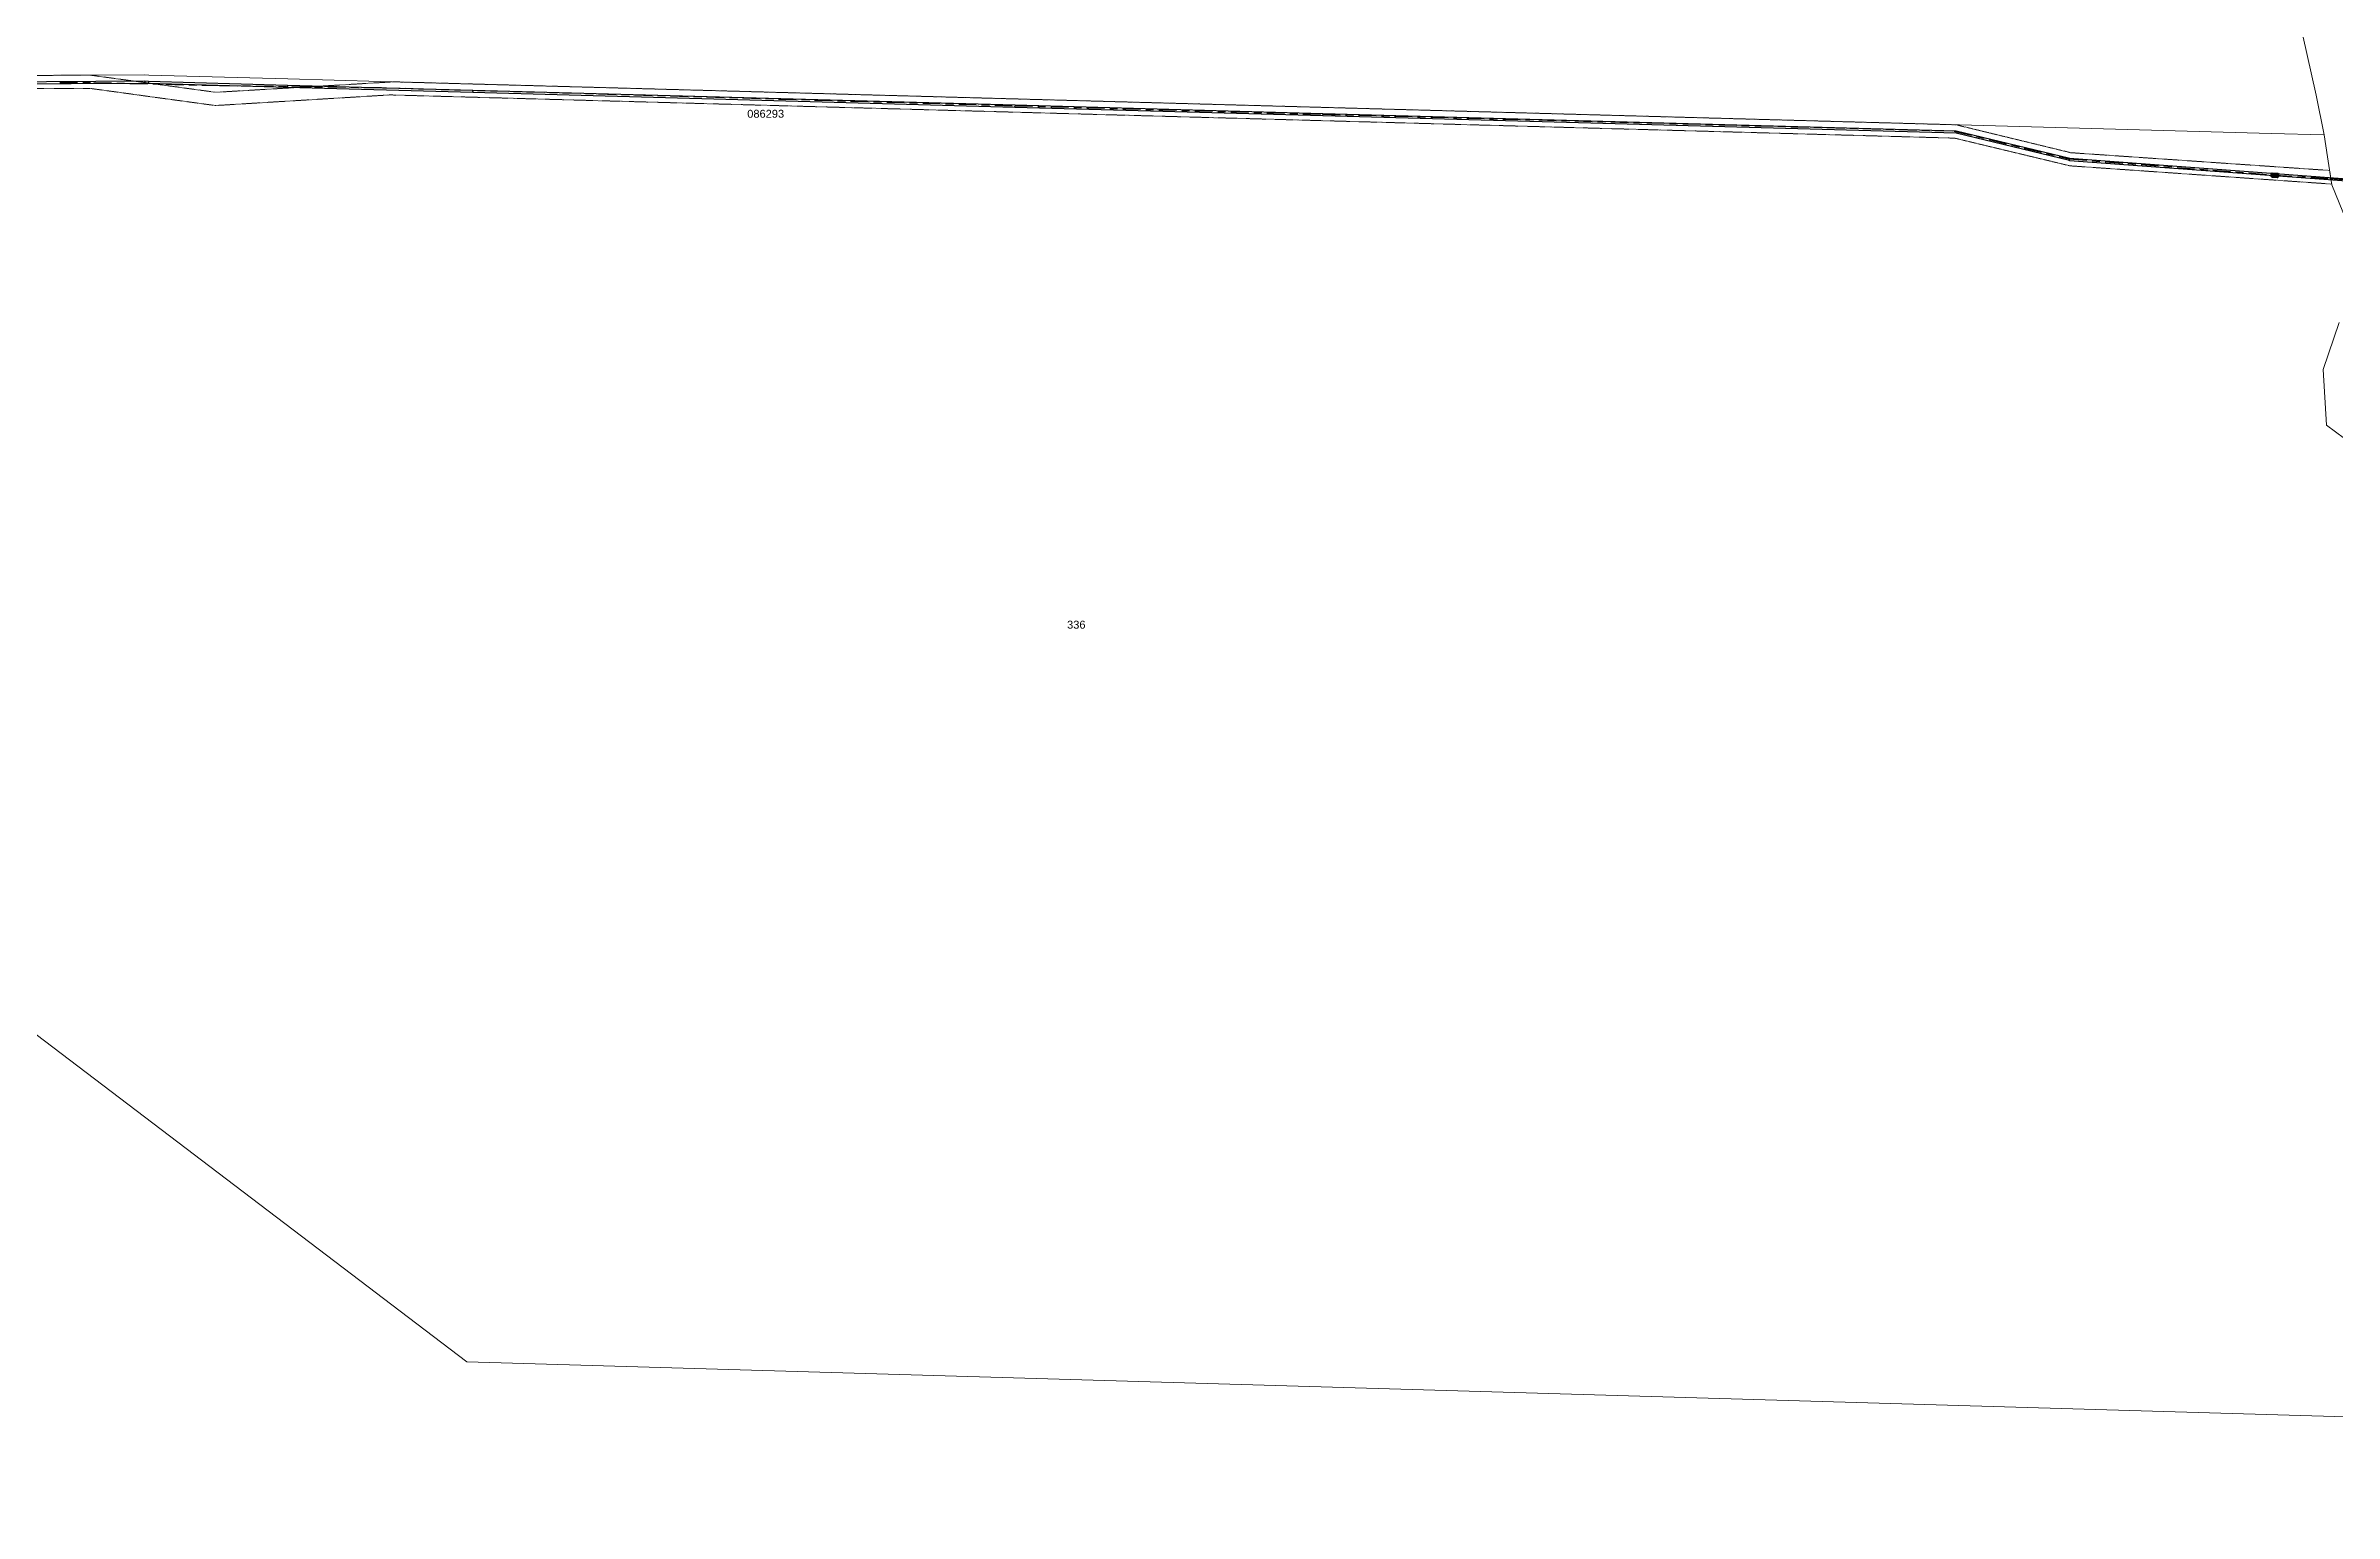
# Model space of a CAD drawing. Header units: metres. Extents: x 292510 to 295946, y 6251475 to 6256272.
# Drawn here: x 292775 to 293296, y 6254202 to 6254536 of the extents above; entities that cross this region are included whole.
import ezdxf
from ezdxf.enums import TextEntityAlignment as Align

# ---------------------------------------------------------------- set-up
doc = ezdxf.new("R2010")
doc.units = ezdxf.units.M
for name, pattern in [('Cable Exist UG', [8.2, 4, -1.2, 1.8, -1.2]), ('HIDDEN', [0.375, 0.25, -0.125]), ('HIDDEN2', [0.1875, 0.125, -0.0625])]:
    doc.linetypes.add(name, pattern=pattern)
doc.layers.get('0').update_dxf_attribs({"color": 6})
doc.layers.add('Cadastre Land Parcels_SP_EXT', color=7, linetype='Continuous', lineweight=5)
doc.layers.add('Cadastre Other Property_SP_EXT', color=9, linetype='HIDDEN', lineweight=5)
for name, color, linetype in [('Duct_SP_EXT', 7, 'Continuous'), ('Equip_HV_EXT', 7, 'Continuous'), ('Mains_HV_EXT', 7, 'Continuous')]:
    doc.layers.add(name, color=color, linetype=linetype)
doc.styles.get("Standard").update_dxf_attribs({"font": 'arial.ttf'})

# ---------------------------------------------------------------- blocks, each defined once
blk = doc.blocks.new('HV_STJ_EXT')
h = blk.add_hatch(color=256)
edge = h.paths.add_edge_path()
edge.add_ellipse((-0.59, 0.13), major_axis=(0.226, 0.226), ratio=1, start_angle=45, end_angle=135)
edge.add_line((-0.91, 0.13), (-0.91, -0.13))
edge.add_ellipse((-0.59, -0.13), major_axis=(0.226, 0.226), ratio=1, start_angle=135, end_angle=225)
edge.add_line((-0.59, -0.45), (0.59, -0.45))
edge.add_ellipse((0.59, -0.13), major_axis=(-0.226, 0.226), ratio=1, start_angle=135, end_angle=225)
edge.add_line((0.91, -0.13), (0.91, 0.13))
edge.add_ellipse((0.59, 0.13), major_axis=(-0.226, 0.226), ratio=1, start_angle=225, end_angle=315)
edge.add_line((0.59, 0.45), (-0.59, 0.45))
blk.add_lwpolyline([(-0.91, 0.13), (-0.91, -0.13, 0.414214), (-0.59, -0.45), (0.59, -0.45, 0.414214), (0.91, -0.13), (0.91, 0.13, 0.414214), (0.59, 0.45), (-0.59, 0.45, 0.414214)], format="xyb", close=True)
for tag, flags, p in [('ORIENTATION', 9, (1.5, 0)), ('Z', 1, (1.5, -0.8)), ('USAGE', 9, (1.5, -0.2)), ('LEGEND', 9, (1.5, -0.4)), ('NOTES', 9, (1.5, -0.6))]:
    blk.add_attdef(tag, text='', height=0.2, dxfattribs=dict(flags=flags)).set_placement(p, align=Align.MIDDLE_LEFT)

msp = doc.modelspace()

# ---------------------------------------------------------------- linework, layer by layer
at = {"layer": 'Cadastre Land Parcels_SP_EXT', "linetype": 'Continuous'}
for points in [[(292587.47, 6254560.16), (292557.09, 6254509.85), (292557.09, 6254509.85), (292569.93, 6254513.48), (292645.85, 6254523.51), (292722.25, 6254528.71), (292797.58, 6254529.08), (292798.43, 6254529.04), (292830.08, 6254528.16), (292872.25, 6254527), (292995.64, 6254523.61), (293065.69, 6254521.68), (293175.1, 6254518.67), (293281.51, 6254515.74), (293293.51, 6254515.41), (293291.74, 6254524.48), (293287.62, 6254542.76)], [(293299.5, 6254493.83), (293295.29, 6254504.05), (293294.29, 6254510.41), (293293.51, 6254515.41), (293281.51, 6254515.74), (293175.1, 6254518.67), (293065.69, 6254521.68), (292995.64, 6254523.61), (292872.25, 6254527), (292830.08, 6254528.16), (292798.43, 6254529.04), (292797.58, 6254529.08), (292722.25, 6254528.71)], [(293300.26, 6254444.74), (293294.07, 6254449.33), (293294.07, 6254449.33), (293293.29, 6254461.98), (293296.96, 6254472.67)], [(292746.49, 6254330.54), (292870.83, 6254236.09), (293314.09, 6254223.05)]]:
    msp.add_lwpolyline(points, dxfattribs=at)
at = {"layer": 'Cadastre Other Property_SP_EXT', "linetype": 'HIDDEN2'}
msp.add_lwpolyline([(293209.73, 6254517.72), (292854.18, 6254527.5), (292813.73, 6254525.12), (292785.13, 6254529.02), (292722.25, 6254528.71), (292645.85, 6254523.51), (292569.93, 6254513.48), (292557.09, 6254509.85), (292509.8, 6254202.2), (292512.74, 6254201.58), (292559.77, 6254507.49), (292570.54, 6254510.53), (292646.15, 6254520.52), (292722.36, 6254525.71), (292785.01, 6254526.01), (292813.61, 6254522.1), (292853.32, 6254524.52), (293209.44, 6254514.68), (293235.7, 6254508.37), (293295.26, 6254504.22), (293294.78, 6254507.32), (293235.92, 6254511.36), (293209.73, 6254517.72)], close=True, dxfattribs=at)
at = {"layer": 'Duct_SP_EXT'}
for p, q in [((292797.55, 6254527.62), (292722.31, 6254527.25)), ((292797.54, 6254527.14), (292722.32, 6254526.77)), ((292797.54, 6254527.14), (292797.55, 6254527.38)), ((292798.35, 6254527.1), (292797.54, 6254527.14)), ((292798.37, 6254527.58), (292797.55, 6254527.62)), ((292797.55, 6254527.62), (292797.55, 6254527.38)), ((292798.35, 6254527.1), (292798.36, 6254527.34)), ((292830.03, 6254526.22), (292798.35, 6254527.1)), ((292798.37, 6254527.58), (292798.36, 6254527.34)), ((292830.04, 6254526.7), (292798.37, 6254527.58)), ((292830.04, 6254526.7), (292830.03, 6254526.46)), ((292830.03, 6254526.22), (292830.03, 6254526.46)), ((292872.21, 6254525.54), (292830.04, 6254526.7)), ((292872.19, 6254525.06), (292830.03, 6254526.22)), ((292872.19, 6254525.06), (292872.2, 6254525.3)), ((292995.59, 6254521.67), (292872.19, 6254525.06)), ((292872.21, 6254525.54), (292872.2, 6254525.3)), ((292995.6, 6254522.15), (292872.21, 6254525.54)), ((292995.6, 6254522.15), (292995.59, 6254521.91)), ((292995.59, 6254521.67), (292995.59, 6254521.91)), ((293065.64, 6254519.74), (292995.59, 6254521.67)), ((293065.65, 6254520.22), (292995.6, 6254522.15)), ((293065.64, 6254519.74), (293065.65, 6254519.98)), ((293209.77, 6254515.78), (293065.64, 6254519.74)), ((293209.83, 6254516.26), (293065.65, 6254520.22)), ((293065.65, 6254520.22), (293065.65, 6254519.98)), ((293209.77, 6254515.78), (293209.8, 6254516.02)), ((293209.83, 6254516.26), (293209.8, 6254516.02)), ((293235.63, 6254510.02), (293209.83, 6254516.26)), ((293235.56, 6254509.55), (293209.77, 6254515.78)), ((293235.56, 6254509.55), (293235.59, 6254509.78)), ((293235.58, 6254509.54), (293235.56, 6254509.55)), ((293235.58, 6254509.54), (293235.59, 6254509.78)), ((293315.68, 6254503.61), (293235.58, 6254509.54)), ((293235.61, 6254510.02), (293235.59, 6254509.78)), ((293235.63, 6254510.02), (293235.59, 6254509.78)), ((293315.65, 6254504.09), (293235.61, 6254510.02)), ((293235.61, 6254510.02), (293235.63, 6254510.02))]:
    msp.add_line(p, q, dxfattribs=at)
at = {"layer": 'Mains_HV_EXT', "linetype": 'Cable Exist UG'}
for points in [[(292778.21, 6254527.33), (292785.95, 6254527.36), (292814.61, 6254526.64), (292851.64, 6254526.17), (292995.56, 6254522.05), (293065.61, 6254520.12), (293209.37, 6254516.3), (293235.54, 6254509.94), (293282.31, 6254506.28)], [(293282.31, 6254506.28), (293294.87, 6254505.5), (293315.66, 6254503.85), (293363.04, 6254513.5), (293363.04, 6254513.5), (293410.11, 6254506.43), (293430.18, 6254503.42), (293433.12, 6254501.92)]]:
    msp.add_lwpolyline(points, dxfattribs=at)

# ---------------------------------------------------------------- block references
at = {"layer": 'Equip_HV_EXT', "rotation": 356.6822189783546}
msp.add_blockref('HV_STJ_EXT', (293282.31, 6254506.22), dxfattribs=at)

# ---------------------------------------------------------------- texts
at = {"layer": 'Cadastre Land Parcels_SP_EXT'}
msp.add_text('336', height=1.8, dxfattribs=at).set_placement((293007.45, 6254403))
at = {"layer": 'Cadastre Other Property_SP_EXT'}
msp.add_text('086293', height=1.8, dxfattribs=at).set_placement((292934.66, 6254519.33))

doc.saveas('drawing.dxf')
